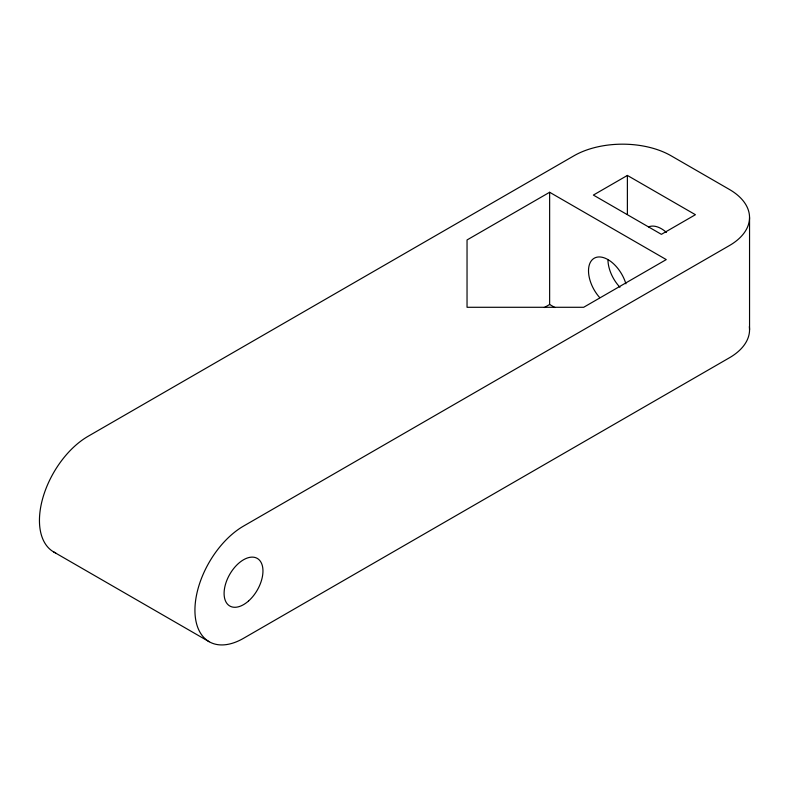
<?xml version="1.0" encoding="UTF-8"?>
<svg xmlns="http://www.w3.org/2000/svg" width="789" height="789" viewBox="0 0 789 789"><rect width="100%" height="100%" fill="white"/><g stroke="black" fill="none" stroke-linecap="round" stroke-linejoin="round"><path stroke-width="1.18" d="M549.637 192.269L467.039 239.955L467.039 307.286L583.653 307.286L666.261 259.591L549.637 192.269L549.637 304.485L554.943 307.542M627.383 175.434L593.377 195.07L661.399 234.343L695.415 214.707L627.383 175.434L627.383 214.47M544.351 307.542L549.637 304.485M53.682 551.945L209.164 641.713M749.55 217.517L749.55 329.733M55.723 552.99A68.712 39.677 -60 0 1 42.626 498.687A68.712 39.677 -60 0 1 88.043 436.327L573.938 155.798A68.712 39.677 0 0 1 671.114 155.798L729.421 189.459A68.712 39.677 0 0 1 729.421 245.566L243.525 526.095A68.712 39.677 -60 0 0 194.932 610.262A68.712 39.677 -60 0 0 243.525 638.311L729.421 357.782A68.712 39.677 0 0 0 749.343 326.616M599.729 297.631A27.487 15.869 60 0 1 594.511 258.062A27.487 15.869 60 0 1 625.904 283.813M648.578 226.907A27.487 15.869 60 0 1 666.429 232.41M619.947 287.255A27.487 15.869 60 0 1 607.954 259.591M248.555 600.981A27.487 15.869 -60 0 0 257.273 558.405A27.487 15.869 -60 0 0 224.757 587.233A27.487 15.869 -60 0 0 248.555 600.981"/></g></svg>
